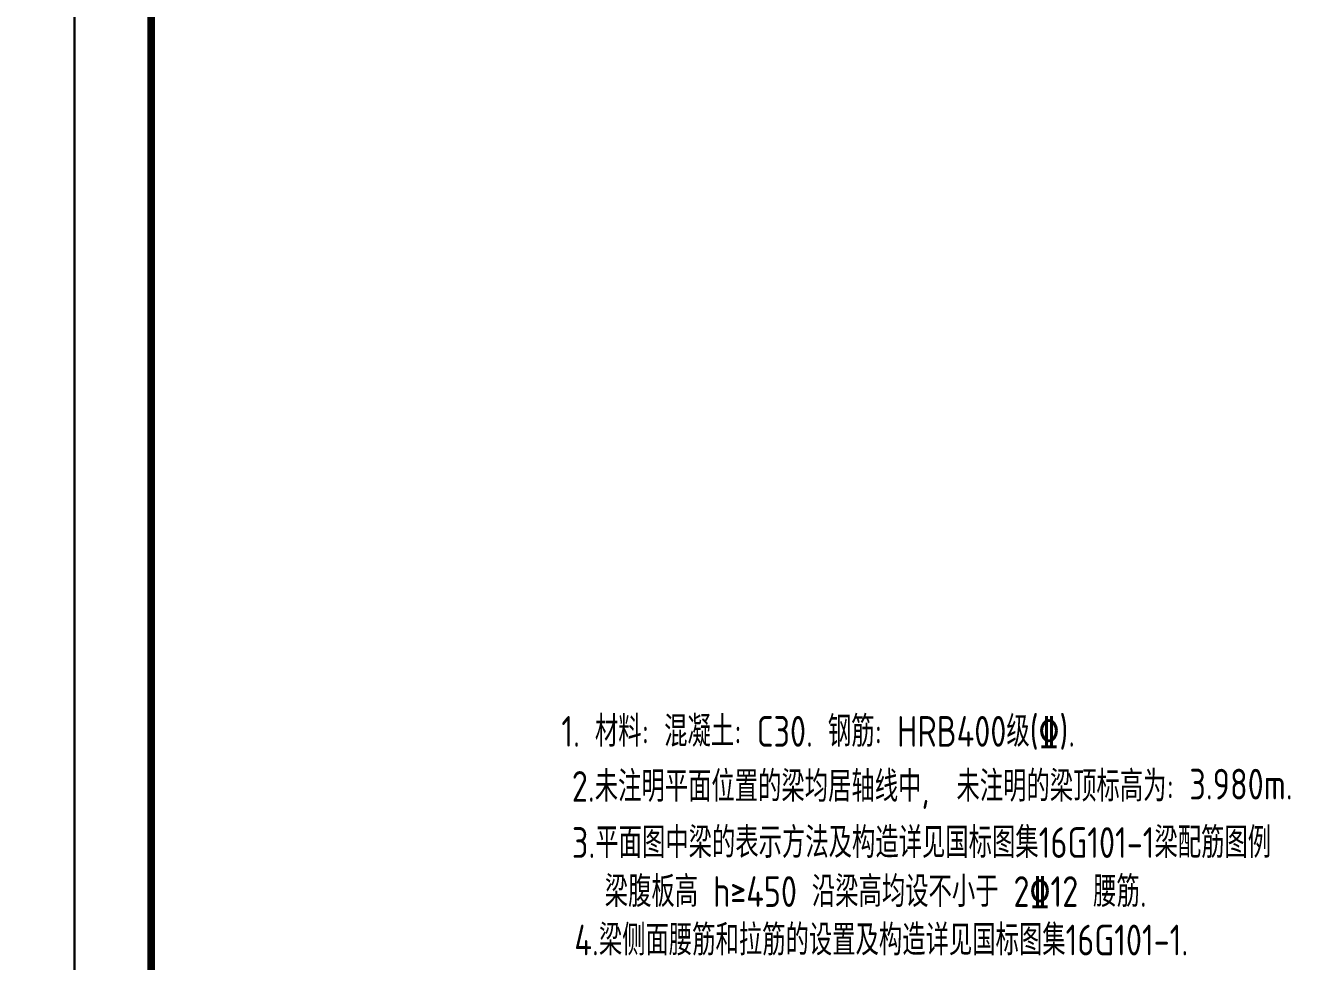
# Model space of a CAD drawing. Extents: x 2506385 to 2810062, y -487803 to -193521.
# Drawn here: x 2641428 to 2658238, y -437381 to -425201 of the extents above; entities that cross this region are included whole.
import ezdxf

# ---------------------------------------------------------------- set-up
doc = ezdxf.new("R2010")
doc.units = 0
doc.header["$LTSCALE"] = 1000
doc.header["$MEASUREMENT"] = 0
doc.layers.add('PUB_TEXT', color=7, linetype='Continuous')
doc.layers.add('PUB_TITLE', color=4, linetype='Continuous')
doc.styles.add('TSSD_DIMENSION', font='tssdeng.shx', dxfattribs={"width": 0.8, "bigfont": 'tssdchn.shx'})

msp = doc.modelspace()

# ---------------------------------------------------------------- linework, layer by layer
at = {"layer": 'PUB_TITLE', "linetype": 'ByBlock'}
for points in [[(2600061.671110406, -375738.699050635), (2600061.671110406, -450038.699050635), (2642061.671110406, -450038.699050635), (2642061.671110406, -375738.699050635)], [(2642061.671110406, -375738.699050635), (2642061.671110406, -450038.699050635), (2684061.671110406, -450038.699050635), (2684061.671110406, -375738.699050635)]]:
    msp.add_lwpolyline(points, close=True, dxfattribs=at)
at = {"layer": 'PUB_TITLE', "linetype": 'ByBlock', "const_width": 100}
msp.add_lwpolyline([(2643061.671110406, -378238.699050635), (2643061.671110406, -449038.699050635), (2683061.671110406, -449038.699050635), (2683061.671110406, -378238.699050635)], close=True, dxfattribs=at)

# ---------------------------------------------------------------- texts
at = {"layer": 'PUB_TEXT', "style": 'TSSD_DIMENSION', "width": 0.8}
for s, p in [('1. 材料: 混凝土: C30. 钢筋: HRB400级(%%132).', (2648405.094889136, -434588.5982349057)), ('2.未注明平面位置的梁均居轴线中,', (2648541.185520266, -435305.8322993676)), ('未注明的梁顶标高为:', (2653552.020922084, -435303.2161461486)), ('3.980m.', (2656585.541201376, -435275.9816902864)), ('3.平面图中梁的表示方法及构造详见国标图集16G101-1梁配筋图例', (2648542.190668953, -436036.4916417782)), ('梁腹板高 h≥450 沿梁高均设不小于 2%%13212 腰筋.', (2648970.061272722, -436674.5702817774)), ('4.梁侧面腰筋和拉筋的设置及构造详见国标图集16G101-1.', (2648574.17955718, -437305.6543541859))]:
    msp.add_text(s, height=400, dxfattribs=at).set_placement(p)

doc.saveas('drawing.dxf')
